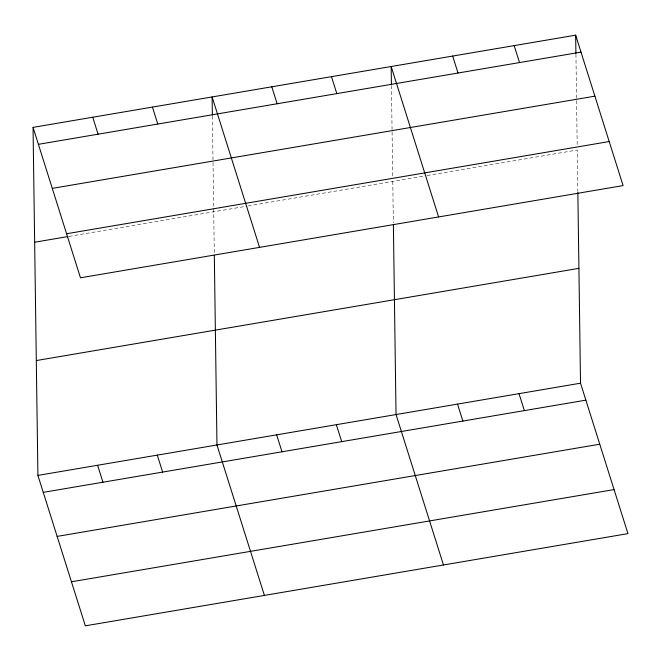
<?xml version="1.0" encoding="UTF-8"?>
<svg xmlns="http://www.w3.org/2000/svg" width="661" height="661" viewBox="0 0 661 661"><rect width="100%" height="100%" fill="white"/><g stroke="black" fill="none" stroke-linecap="round" stroke-linejoin="round"><path stroke-width="0.5" stroke-dasharray="3.31 2.48" d="M69.05 236.382L247.098 206.125M248.115 205.951L426.048 175.719M427.056 175.545L577.268 150.022L577.846 191.483M575.929 54.309L577.193 144.982M391.436 85.657L392.072 130.994M392.089 132.002L392.708 176.33M392.774 181.37L393.353 222.84M212.379 116.088L213.016 161.424M213.024 162.432L214.296 253.262"/><path stroke-width="0.99" d="M33.05 127.375L575.657 35.165L623.092 185.592L80.477 277.802L33.05 127.375L37.908 475.408L85.343 625.835L627.95 533.625L580.523 383.198L577.854 192.5M38.396 144.329L581.002 52.12M52.285 188.368L594.892 96.167M66.587 233.754L609.202 141.545M34.653 242.223L68.042 236.555M36.305 360.559L578.92 268.349M37.908 475.408L580.523 383.198M43.254 492.362L585.869 400.153M57.143 536.402L599.75 444.2M71.454 581.787L614.061 489.578M514.167 45.617L519.505 62.572M452.669 56.069L458.015 73.016M519.025 393.65L524.371 410.605M438.598 216.94L391.172 66.521L391.428 84.649M457.528 404.102L462.874 421.049M331.483 76.659L336.829 93.614M443.465 564.973L396.038 414.554L393.386 224.856M271.795 86.806L277.141 103.752M336.35 424.692L341.696 441.647M259.542 247.371L212.115 96.944L212.363 115.08M276.662 434.839L282.007 451.785M152.427 107.09L157.772 124.037M264.4 595.404L216.973 444.977L214.321 255.286M92.738 117.237L98.084 134.183M157.285 455.123L162.631 472.07M97.597 465.261L102.942 482.216M575.657 35.165L575.913 53.301"/></g></svg>
